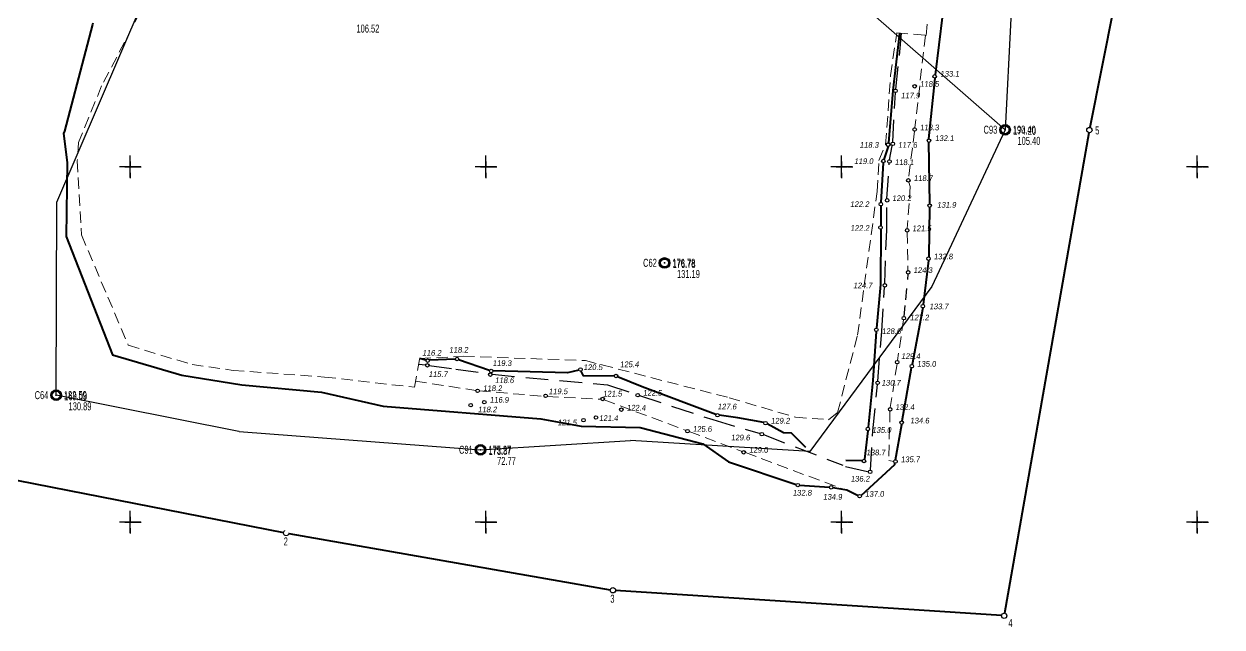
# Model space of a CAD drawing. Header units: millimetres. Extents: x 3232994 to 6468300, y 5635141 to 11269398.
# Drawn here: x 3233340 to 3234014, y 5635141 to 5635480 of the extents above; entities that cross this region are included whole.
import ezdxf
from ezdxf.enums import TextEntityAlignment as Align

# ---------------------------------------------------------------- set-up
doc = ezdxf.new("R2010")
doc.units = ezdxf.units.MM
doc.header["$LTSCALE"] = 2
doc.header["$PDMODE"] = 32
doc.header["$PDSIZE"] = 0.3
doc.linetypes.add('DASHED2', pattern=[9.525, 6.35, -3.175])
doc.linetypes.add('HIDDEN2', pattern=[4.7625, 3.175, -1.5875])
for name, color, linetype in [('REGION_OBJ', 7, 'Continuous'), ('ввскр.бровка', 7, 'Continuous'), ('вдб', 7, 'Continuous'), ('ВЫСОТЫ', 7, 'Continuous'), ('Гірничий відвід', 7, 'Continuous'), ('ИМЕНА', 7, 'Continuous'), ('Контур запасів', 7, 'Continuous'), ('кресты', 7, 'Continuous'), ('нвскр.бровка', 7, 'Continuous'), ('ОБОчина', 7, 'Continuous'), ('ОШИБКИ', 7, 'Continuous'), ('ПИКЕТЫ', 7, 'Continuous'), ('ПРОМЫШЛЕННЫЕ', 7, 'Continuous'), ('ПУНКТЫ', 7, 'Continuous'), ('РЕЛЬЕФ', 7, 'Continuous')]:
    doc.layers.add(name, color=color, linetype=linetype)
doc.layers.add('ндбр', color=7, linetype='HIDDEN2', lineweight=20)
doc.styles.add('grad', font='grad.shx')
doc.styles.add('universw', font='universw.shx', dxfattribs={"oblique": 10})
doc.styles.add('user', font='symeteo.shx', dxfattribs={"height": 2.5})

# ---------------------------------------------------------------- blocks, each defined once
blk = doc.blocks.new('89_1')
h = blk.add_hatch(color=256)
h.paths.add_polyline_path([(-1.5, 0, 1), (1.5, 0, 1)])
h.paths.add_polyline_path([(1.1, 0, -1), (-1.1, 0, -1)], flags=16)
h.paths.add_polyline_path([(0.06, 0, -1), (-0.06, 0, -1)], flags=0)
for radius in [1.5, 1.1, 0.0622]:
    blk.add_circle((0, 0), radius)
at = {"color": 7, "linetype": 'Continuous', "style": 'user', "flags": 8}
blk.add_attdef('ddddd', (2.53, -1.14), '', height=2.5, dxfattribs=at)
at = {"color": 7, "linetype": 'Continuous', "style": 'grad', "oblique": 10, "width": 0.7}
for tag, p in [('P37', (6.48, 0.16)), ('P4', (6.45, -2.94))]:
    blk.add_attdef(tag, text='', height=2.5, dxfattribs=at).set_placement(p, align=Align.CENTER)
blk = doc.blocks.new('POINTINV')
at = {"layer": 'ПУНКТЫ', "color": 0, "linetype": 'Continuous'}
blk.add_point((0, 0), dxfattribs=at)
at = {"layer": 'ВЫСОТЫ', "color": 0, "style": 'grad', "width": 0.7}
blk.add_attdef('POINT_H', (1.6, -0.8), '', height=1.65, dxfattribs=at)
at = {"layer": 'ИМЕНА', "color": 0, "style": 'grad', "width": 0.7}
blk.add_attdef('POINT_NAM', text='', height=1.65, dxfattribs=at).set_placement((-1.6, -0.8), align=Align.RIGHT)
at = {"layer": 'ОШИБКИ', "color": 0, "linetype": 'Continuous', "style": 'grad', "width": 0.7, "flags": 1}
blk.add_attdef('POINT_MX', text='', height=1.65, dxfattribs=at).set_placement((-4.2077, 4.453385), align=Align.RIGHT)
blk.add_attdef('POINT_MY', (2.8923, 4.253385), '', height=1.65, dxfattribs=at)

msp = doc.modelspace()

# ---------------------------------------------------------------- linework, layer by layer
at = {"layer": 'REGION_OBJ', "color": 30, "linetype": 'Continuous'}
msp.add_lwpolyline([(3233591.44, 5635265.8), (3233591.44, 5635265.8)], dxfattribs=at)
at = {"layer": 'ввскр.бровка', "color": 7, "linetype": 'Continuous', "lineweight": 40}
for points in [[(3233856.91, 5635485.64), (3233852.8, 5635451.87)], [(3233832.58, 5635475.27), (3233828.83, 5635443.05), (3233826.48, 5635413.44)], [(3233852.59, 5635449.96), (3233849, 5635415.72)], [(3233363.13, 5635420.09), (3233362.53, 5635418.82), (3233364.6, 5635402.52), (3233364.13, 5635360.75), (3233390.09, 5635294.26), (3233429.05, 5635282.7), (3233462.87, 5635277.35), (3233507.64, 5635273.19), (3233542.29, 5635265.31), (3233631.06, 5635258.14), (3233653.64, 5635254), (3233686.81, 5635253.31), (3233722.01, 5635244.16), (3233736.58, 5635233.87), (3233774.57, 5635221.26)], [(3233826.19, 5635411.5), (3233823.82, 5635404.19)], [(3233848.96, 5635413.84), (3233849.57, 5635379.18)], [(3233823.4, 5635402.27), (3233822.1, 5635379.98)], [(3233822.07, 5635378), (3233822.17, 5635366.84)], [(3233849.57, 5635377.21), (3233849.06, 5635349.28)], [(3233822.17, 5635364.89), (3233821.96, 5635333.77), (3233819.63, 5635309.24)], [(3233848.9, 5635347.31), (3233845.97, 5635322.52)], [(3233845.71, 5635320.56), (3233839.78, 5635288.75)], [(3233819.47, 5635307.27), (3233817.57, 5635279.71), (3233815.08, 5635253.38)], [(3233566.41, 5635291.25), (3233562.81, 5635292.04)], [(3233582.84, 5635291.73), (3233568.3, 5635291.1)], [(3233602.12, 5635285.44), (3233584.72, 5635291.42)], [(3233652.32, 5635285.56), (3233645.93, 5635284.01), (3233604.03, 5635285.08)], [(3233672.29, 5635282.09), (3233655.02, 5635282.28), (3233653.66, 5635285)], [(3233834.24, 5635256.94), (3233839.41, 5635286.81)], [(3233729.42, 5635260.65), (3233688, 5635276.14), (3233674.08, 5635281.74)], [(3233756.41, 5635256.02), (3233741.72, 5635258.65), (3233731.27, 5635260.18)], [(3233780.02, 5635241.95), (3233772.01, 5635250.1), (3233767.41, 5635250.25), (3233758.26, 5635255.32)], [(3233814.87, 5635251.43), (3233813, 5635235.35)], [(3233830.45, 5635235.08), (3233833.9, 5635255.02)], [(3233811.77, 5635234.57), (3233802.52, 5635234.61)], [(3233811.09, 5635215.08), (3233830, 5635232.45), (3233830.12, 5635233.15)], [(3233776.46, 5635220.79), (3233793.24, 5635219.69)]]:
    msp.add_lwpolyline(points, dxfattribs=at)
at = {"layer": 'вдб', "color": 7, "linetype": 'Continuous', "lineweight": 40}
msp.add_lwpolyline([(3233379.15, 5635480.94), (3233378.83, 5635480.21), (3233363.13, 5635420.09)], dxfattribs=at)
at = {"layer": 'Гірничий відвід', "color": 7, "linetype": 'Continuous', "lineweight": 40}
for points in [[(3234014.01, 5635796.82), (3233939.73, 5635422.18)], [(3233939.18, 5635419.22), (3233891.78, 5635148.74)], [(3233299.66, 5635230.69), (3233486.33, 5635194.19)], [(3233489.29, 5635193.64), (3233670.01, 5635161.92)], [(3233890.01, 5635147.35), (3233673, 5635161.56)]]:
    msp.add_lwpolyline(points, dxfattribs=at)
at = {"layer": 'Контур запасів', "color": 5}
for points in [[(3233500.56, 5636033.68), (3233531.12, 5636161.14), (3233677.57, 5636160.94), (3233863.62, 5636186.1), (3233938.34, 5636043.12), (3233976.25, 5635840.16), (3233904.73, 5635671.71), (3233892.02, 5635420.86), (3233850.77, 5635332.58), (3233782.32, 5635239.75), (3233681.44, 5635245.91)], [(3233461.27, 5635251.01), (3233461.15, 5635251.02), (3233358.47, 5635271.45), (3233358.83, 5635380.03), (3233406.88, 5635492.02), (3233445.08, 5635643.63), (3233474.1, 5635783.18), (3233485.44, 5635905.91), (3233500.56, 5636033.68)]]:
    msp.add_lwpolyline(points, dxfattribs=at)
at = {"layer": 'Контур запасів', "color": 5, "linetype": 'Continuous', "lineweight": 15}
msp.add_lwpolyline([(3233406.76, 5635492.03), (3233520.33, 5635484.08), (3233736.06, 5635557.44), (3233892.02, 5635420.86)], dxfattribs=at)
at = {"layer": 'Контур запасів', "color": 5, "linetype": 'Continuous'}
msp.add_lwpolyline([(3233461.27, 5635251.01), (3233597.07, 5635240.68), (3233681.44, 5635245.91)], dxfattribs=at)
at = {"layer": 'кресты'}
for p, q in [((3233400, 5635400.32), (3233400, 5635406.33)), ((3233600, 5635400.32), (3233600, 5635406.33)), ((3233800, 5635400.32), (3233800, 5635406.33)), ((3234000, 5635400.32), (3234000, 5635406.33)), ((3233400, 5635400), (3233393.99, 5635400)), ((3233406.01, 5635400), (3233400, 5635400)), ((3233400, 5635393.99), (3233400, 5635400)), ((3233600, 5635400), (3233593.99, 5635400)), ((3233606.01, 5635400), (3233600, 5635400)), ((3233600, 5635393.99), (3233600, 5635400)), ((3233800, 5635400), (3233793.99, 5635400)), ((3233806.01, 5635400), (3233800, 5635400)), ((3233800, 5635393.99), (3233800, 5635400)), ((3234000, 5635400), (3233993.99, 5635400)), ((3234006.01, 5635400), (3234000, 5635400)), ((3234000, 5635393.99), (3234000, 5635400)), ((3233400, 5635200.32), (3233400, 5635206.33)), ((3233600, 5635200.32), (3233600, 5635206.33)), ((3233800, 5635200.32), (3233800, 5635206.33)), ((3234000, 5635200.32), (3234000, 5635206.33)), ((3233400, 5635200), (3233393.99, 5635200)), ((3233406.01, 5635200), (3233400, 5635200)), ((3233400, 5635193.99), (3233400, 5635200)), ((3233600, 5635200), (3233593.99, 5635200)), ((3233606.01, 5635200), (3233600, 5635200)), ((3233600, 5635193.99), (3233600, 5635200)), ((3233800, 5635200), (3233793.99, 5635200)), ((3233806.01, 5635200), (3233800, 5635200)), ((3233800, 5635193.99), (3233800, 5635200)), ((3234000, 5635200), (3233993.99, 5635200)), ((3234006.01, 5635200), (3234000, 5635200)), ((3234000, 5635193.99), (3234000, 5635200))]:
    msp.add_line(p, q, dxfattribs=at)
at = {"layer": 'кресты', "linetype": 'Continuous'}
for p, q in [((3233397, 5635400), (3233403, 5635400)), ((3233400, 5635397), (3233400, 5635403)), ((3233597, 5635400), (3233603, 5635400)), ((3233600, 5635397), (3233600, 5635403)), ((3233797, 5635400), (3233803, 5635400)), ((3233800, 5635397), (3233800, 5635403)), ((3233400, 5635197), (3233400, 5635203)), ((3233600, 5635197), (3233600, 5635203)), ((3233800, 5635197), (3233800, 5635203)), ((3233397, 5635200), (3233403, 5635200)), ((3233597, 5635200), (3233603, 5635200)), ((3233797, 5635200), (3233803, 5635200))]:
    msp.add_line(p, q, dxfattribs=at)
at = {"layer": 'кресты', "color": 7, "linetype": 'Continuous'}
for p, q in [((3233397, 5635400), (3233403, 5635400)), ((3233397, 5635400), (3233400, 5635400)), ((3233400, 5635397), (3233400, 5635403)), ((3233400, 5635403), (3233400, 5635400)), ((3233403.33, 5635400), (3233406.33, 5635400)), ((3233597, 5635400), (3233603, 5635400)), ((3233597, 5635400), (3233600, 5635400)), ((3233600, 5635397), (3233600, 5635403)), ((3233600, 5635403), (3233600, 5635400)), ((3233603.33, 5635400), (3233606.33, 5635400)), ((3233797, 5635400), (3233803, 5635400)), ((3233797, 5635400), (3233800, 5635400)), ((3233800, 5635397), (3233800, 5635403)), ((3233800, 5635403), (3233800, 5635400)), ((3233803.33, 5635400), (3233806.33, 5635400)), ((3233997, 5635400), (3234003, 5635400)), ((3233997, 5635400), (3234003, 5635400)), ((3233997, 5635400), (3234000, 5635400)), ((3234000, 5635397), (3234000, 5635403)), ((3234000, 5635397), (3234000, 5635403)), ((3234000, 5635403), (3234000, 5635400)), ((3234003.33, 5635400), (3234006.33, 5635400)), ((3233400, 5635396.67), (3233400, 5635393.67)), ((3233600, 5635396.67), (3233600, 5635393.67)), ((3233800, 5635396.67), (3233800, 5635393.67)), ((3234000, 5635396.67), (3234000, 5635393.67)), ((3233400, 5635197), (3233400, 5635203)), ((3233400, 5635203), (3233400, 5635200)), ((3233600, 5635197), (3233600, 5635203)), ((3233600, 5635203), (3233600, 5635200)), ((3233800, 5635197), (3233800, 5635203)), ((3233800, 5635203), (3233800, 5635200)), ((3234000, 5635197), (3234000, 5635203)), ((3234000, 5635197), (3234000, 5635203)), ((3234000, 5635203), (3234000, 5635200)), ((3233397, 5635200), (3233403, 5635200)), ((3233397, 5635200), (3233400, 5635200)), ((3233400, 5635196.67), (3233400, 5635193.67)), ((3233403.33, 5635200), (3233406.33, 5635200)), ((3233597, 5635200), (3233603, 5635200)), ((3233597, 5635200), (3233600, 5635200)), ((3233600, 5635196.67), (3233600, 5635193.67)), ((3233603.33, 5635200), (3233606.33, 5635200)), ((3233797, 5635200), (3233803, 5635200)), ((3233797, 5635200), (3233800, 5635200)), ((3233800, 5635196.67), (3233800, 5635193.67)), ((3233803.33, 5635200), (3233806.33, 5635200)), ((3233997, 5635200), (3234003, 5635200)), ((3233997, 5635200), (3234003, 5635200)), ((3233997, 5635200), (3234000, 5635200)), ((3234000, 5635196.67), (3234000, 5635193.67)), ((3234003.33, 5635200), (3234006.33, 5635200))]:
    msp.add_line(p, q, dxfattribs=at)
at = {"layer": 'нвскр.бровка', "color": 7, "linetype": 'HIDDEN2'}
msp.add_lwpolyline([(3233836.59, 5635331.51), (3233835.12, 5635315.84)], dxfattribs=at)
at = {"layer": 'нвскр.бровка', "color": 7}
for centre in [(3233939.44, 5635420.7), (3233671.49, 5635161.66), (3233891.52, 5635147.25)]:
    msp.add_circle(centre, 1.51, dxfattribs=at)
at = {"layer": 'нвскр.бровка', "color": 7, "linetype": 'HIDDEN2', "lineweight": 20}
msp.add_circle((3233487.81, 5635193.9), 1.51, dxfattribs=at)
at = {"layer": 'ндбр', "color": 7, "linetype": 'HIDDEN2', "lineweight": 20}
for p, q in [((3233560.51, 5635279.38), (3233594.45, 5635274.13)), ((3233596.4, 5635273.88), (3233632.69, 5635270.87)), ((3233634.6, 5635270.71), (3233664.81, 5635269.2)), ((3233666.65, 5635268.86), (3233712.58, 5635251.67)), ((3233714.42, 5635250.98), (3233744.2, 5635239.83)), ((3233746.03, 5635239.15), (3233801.56, 5635218.36))]:
    msp.add_line(p, q, dxfattribs=at)
msp.add_lwpolyline([(3233423.28, 5635520.96), (3233384.01, 5635445.55), (3233371, 5635413.65), (3233370.36, 5635403.44), (3233372.67, 5635361.65), (3233399.02, 5635299.61), (3233434.86, 5635288.68), (3233457.9, 5635285.43), (3233509.42, 5635281.69), (3233559.9, 5635275.93), (3233562.85, 5635292.06), (3233587.35, 5635293.4), (3233656.02, 5635290.97), (3233736.87, 5635270.01), (3233774.11, 5635259.06), (3233792.64, 5635257.67), (3233797.82, 5635261.65), (3233809.03, 5635305.16), (3233820.02, 5635386.09), (3233821.09, 5635403.6), (3233824.86, 5635412.62), (3233827.66, 5635451.35), (3233831.08, 5635475.46), (3233847.65, 5635473.99), (3233848.5, 5635482.44)], dxfattribs=at)
at = {"layer": 'ндбр', "color": 7, "linetype": 'HIDDEN2'}
for points in [[(3233847.27, 5635474.05), (3233841.27, 5635422.01)], [(3233841.04, 5635420.05), (3233837.79, 5635393.36)], [(3233837.93, 5635391.44), (3233838.72, 5635388.89), (3233837.04, 5635365.22)], [(3233837.03, 5635363.25), (3233837.43, 5635341.63)], [(3233834.88, 5635313.9), (3233831.56, 5635291.01)], [(3233831.27, 5635289.05), (3233827.48, 5635264.52)], [(3233827.31, 5635262.55), (3233826.6, 5635234.69), (3233829.41, 5635234.22)]]:
    msp.add_lwpolyline(points, dxfattribs=at)
at = {"layer": 'ндбр', "color": 7, "linetype": 'Continuous', "lineweight": 40}
msp.add_lwpolyline([(3233795.2, 5635219.48), (3233803.02, 5635218.24), (3233809.35, 5635215.08)], dxfattribs=at)
at = {"layer": 'ОБОчина', "color": 7, "linetype": 'DASHED2'}
for p, q in [((3233568.17, 5635288.12), (3233583.17, 5635286.15)), ((3233583.17, 5635286.15), (3233601.7, 5635283.48)), ((3233603.55, 5635283.24), (3233668.46, 5635277.22)), ((3233668.46, 5635277.22), (3233684.61, 5635271.94)), ((3233686.46, 5635271.33), (3233727.64, 5635257.68)), ((3233727.64, 5635257.68), (3233754.3, 5635249.88)), ((3233756.17, 5635249.24), (3233800.86, 5635231.99))]:
    msp.add_line(p, q, dxfattribs=at)
at = {"layer": 'ОБОчина', "color": 7, "linetype": 'DASHED2', "lineweight": 20}
msp.add_line((3233634.56, 5635270.71), (3233634.6, 5635270.71), dxfattribs=at)
at = {"layer": 'ОБОчина', "color": 7, "linetype": 'DASHED2'}
for points in [[(3233830.6, 5635443.8), (3233833.86, 5635475.18)], [(3233828.82, 5635413.82), (3233830.43, 5635441.83)], [(3233827.07, 5635404.03), (3233828.58, 5635411.87)], [(3233825.6, 5635382.11), (3233826.83, 5635402.07)], [(3233824.37, 5635334.33), (3233825.45, 5635364.36), (3233825.53, 5635380.14)], [(3233820.51, 5635279.4), (3233822.64, 5635307.46), (3233824.27, 5635332.36)], [(3233562.27, 5635288.86), (3233566.23, 5635288.47)], [(3233816.38, 5635229.28), (3233817.58, 5635251.33), (3233820.33, 5635277.44)], [(3233802.2, 5635231.39), (3233815.14, 5635228.41)]]:
    msp.add_lwpolyline(points, dxfattribs=at)
at = {"layer": 'ПИКЕТЫ'}
for centre in [(3233852.47, 5635450.94), (3233841.2, 5635445.34), (3233830.43, 5635442.82), (3233841.14, 5635421.03), (3233828.9, 5635412.95), (3233849.28, 5635414.77), (3233823.52, 5635403.25), (3233826.99, 5635403.05), (3233837.64, 5635392.38), (3233822.12, 5635378.99), (3233825.69, 5635381.12), (3233849.64, 5635378.19), (3233822.01, 5635365.87), (3233836.95, 5635364.24), (3233848.96, 5635348.3), (3233837.55, 5635340.65), (3233824.39, 5635333.35), (3233845.76, 5635321.55), (3233835.13, 5635314.85), (3233819.59, 5635308.25), (3233567.33, 5635290.9), (3233583.82, 5635291.83), (3233831.35, 5635290.04), (3233567.2, 5635288.28), (3233602.59, 5635283.03), (3233603.04, 5635285.09), (3233653.25, 5635285.9), (3233673.25, 5635282.29), (3233839.55, 5635287.79), (3233820.36, 5635278.42), (3233595.42, 5635273.91), (3233633.65, 5635271.1), (3233665.79, 5635269.35), (3233685.48, 5635271.46), (3233591.54, 5635265.8), (3233599.17, 5635267.57), (3233676.29, 5635263.32), (3233827.38, 5635263.54), (3233655.01, 5635257.43), (3233661.96, 5635258.92), (3233730.28, 5635260.17), (3233757.35, 5635255.72), (3233833.91, 5635256.01), (3233713.46, 5635251.22), (3233755.22, 5635249.51), (3233814.85, 5635252.42), (3233745.06, 5635239.33), (3233812.74, 5635234.4), (3233816.12, 5635228.33), (3233830.39, 5635234.1), (3233775.47, 5635220.85), (3233794.22, 5635219.56), (3233810.22, 5635214.61)]:
    msp.add_circle(centre, 0.989, dxfattribs=at)
at = {"layer": 'ПИКЕТЫ', "linetype": 'HIDDEN2'}
msp.add_circle((3233826.23, 5635412.48), 0.989, dxfattribs=at)
at = {"layer": 'РЕЛЬЕФ', "color": 7, "linetype": 'HIDDEN2'}
msp.add_lwpolyline([(3233837.35, 5635339.68), (3233837.07, 5635336.67)], dxfattribs=at)

# ---------------------------------------------------------------- block references
at = {"layer": 'ПРОМЫШЛЕННЫЕ', "color": 7, "linetype": 'Continuous', "xscale": 2, "yscale": 2, "zscale": 2, "rotation": 353.291126940981}
for p in [(3233892.02, 5635420.86), (3233700.56, 5635345.89), (3233358.47, 5635271.45), (3233597.07, 5635240.68)]:
    msp.add_blockref('89_1', p, dxfattribs=at)
at = {"layer": 'ПУНКТЫ', "color": 7, "linetype": 'Continuous', "xscale": 2.727815320212315, "yscale": 2.727815320212315, "zscale": 2.727815320212315}
for p, values in [((3233892.01, 5635420.86), {'POINT_NAM': 'C93', 'POINT_H': '190.40'}), ((3233700.56, 5635345.91), {'POINT_NAM': 'C62', 'POINT_H': '176.78'}), ((3233358.45, 5635271.43), {'POINT_NAM': 'C64', 'POINT_H': '182.59'}), ((3233597.08, 5635240.67), {'POINT_NAM': 'C91', 'POINT_H': '175.27'})]:
    msp.add_blockref('POINTINV', p, dxfattribs=at).add_auto_attribs(values)

# ---------------------------------------------------------------- texts
at = {"layer": 'ВЫСОТЫ', "style": 'universw', "oblique": 6}
for tag, p in [('133.1', (3233855.6, 5635450.76, 133.12)), ('118.5', (3233844.19, 5635445.05, 118.52)), ('118.3', (3233844.17, 5635420.58, 118.25)), ('117.6', (3233831.86, 5635410.73, 117.57)), ('132.1', (3233852.61, 5635414.52, 132.11)), ('118.1', (3233829.97, 5635400.98, 118.11)), ('118.7', (3233840.67, 5635392.02, 118.71)), ('120.2', (3233828.57, 5635380.73, 120.18)), ('122.2', (3233805.08, 5635363.99, 122.18)), ('121.5', (3233839.84, 5635363.79, 121.5)), ('132.8', (3233851.92, 5635347.93, 132.78)), ('124.3', (3233840.5, 5635340.28, 124.26)), ('128.6', (3233822.76, 5635305.91, 128.55)), ('118.2', (3233579.46, 5635295.39, 118.16)), ('119.3', (3233603.85, 5635287.92, 119.32)), ('125.4', (3233675.46, 5635287.23, 121.35)), ('135.0', (3233842.53, 5635287.51, 134.97)), ('120.5', (3233654.96, 5635285.58, 120.52)), ('118.2', (3233598.51, 5635273.76, 118.16)), ('116.9', (3233602.27, 5635267.25, 116.87)), ('121.5', (3233665.94, 5635270.72, 121.48)), ('122.5', (3233688.44, 5635271.15, 122.45)), ('122.4', (3233679.32, 5635262.82, 122.38)), ('132.4', (3233830.33, 5635263.17, 132.36)), ('121.4', (3233663.72, 5635256.93, 121.39)), ('129.2', (3233760.32, 5635255.49, 129.19)), ('134.6', (3233838.71, 5635255.55, 134.61)), ('125.6', (3233716.42, 5635250.84, 125.56)), ('129.6', (3233737.91, 5635246, 129.57)), ('129.0', (3233748.07, 5635239.08, 128.97)), ('138.7', (3233814.01, 5635237.62, 138.74)), ('135.7', (3233833.43, 5635233.75, 135.7)), ('136.2', (3233805.2, 5635222.82, 136.21)), ('132.8', (3233772.59, 5635214.94, 132.77)), ('134.9', (3233789.73, 5635212.65, 134.94)), ('137.0', (3233813.3, 5635214.27, 136.99))]:
    msp.add_attdef(tag, p, '', height=3.2, dxfattribs=at)
at = {"layer": 'ВЫСОТЫ', "style": 'universw', "oblique": 10}
for tag, p in [('117.9', (3233838.69, 5635438.52, 117.88)), ('118.3', (3233815.5, 5635410.74, 118.27)), ('119.0', (3233812.44, 5635401.56, 119.01)), ('122.2', (3233810.14, 5635377.36, 122.16)), ('131.9', (3233859.05, 5635377, 131.92)), ('124.7', (3233811.92, 5635331.64, 124.66)), ('127.2', (3233843.82, 5635313.61, 127.18)), ('133.7', (3233854.73, 5635319.83, 133.73)), ('116.2', (3233569.6, 5635293.67, 116.24)), ('129.4', (3233838.9, 5635291.86, 129.36)), ('115.7', (3233573.1, 5635281.67, 115.71)), ('118.6', (3233610.43, 5635278.25, 118.57)), ('130.7', (3233827.81, 5635276.86, 137.12)), ('119.5', (3233640.64, 5635272.02, 119.46)), ('118.2', (3233600.82, 5635261.8, 118.22)), ('127.6', (3233735.61, 5635263.44, 127.58)), ('121.5', (3233645.72, 5635254.52, 121.48)), ('135.0', (3233822.56, 5635250.26, 137.12))]:
    msp.add_attdef(tag, text='', height=3.2, dxfattribs=at).set_placement(p, align=Align.CENTER)
at = {"layer": 'ВЫСОТЫ', "color": 0, "style": 'grad', "width": 0.7}
for tag, p in [('174.20', (3233896.56, 5635418.04)), ('176.78', (3233705.1, 5635343.09)), ('169.09', (3233363, 5635268.61)), ('173.87', (3233601.62, 5635237.85))]:
    msp.add_attdef(tag, p, '', height=4.5, dxfattribs=at)
at = {"layer": 'ИМЕНА', "color": 0, "style": 'grad', "width": 0.7}
for tag, p in [('106.52', (3233540.18, 5635475.59)), ('5', (3233945.03, 5635418.25)), ('105.40', (3233911.87, 5635412.38)), ('131.19', (3233720.42, 5635337.42)), ('130.89', (3233378.31, 5635262.94)), ('72.77', (3233616.94, 5635232.19)), ('2', (3233488.73, 5635186.88)), ('3', (3233672.41, 5635154.63)), ('4', (3233896.21, 5635140.93))]:
    msp.add_attdef(tag, text='', height=4.5, dxfattribs=at).set_placement(p, align=Align.RIGHT)

doc.saveas('drawing.dxf')
